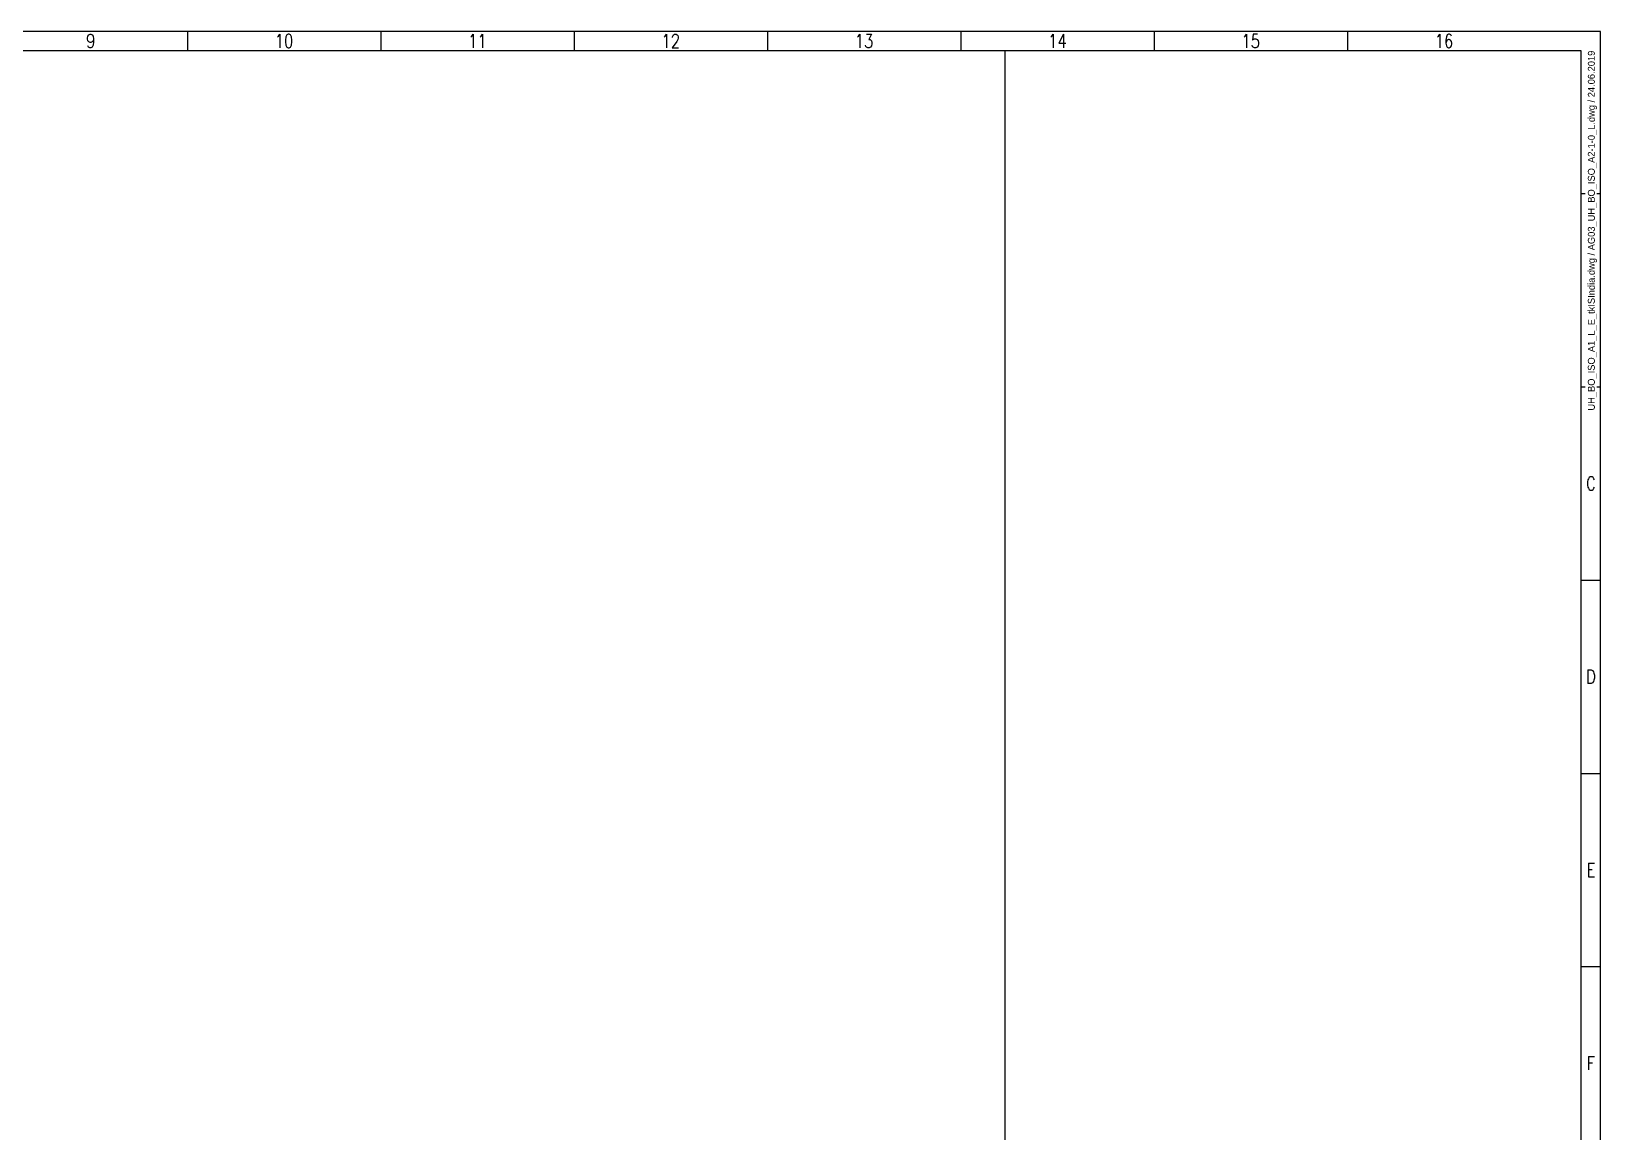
# Model space of a CAD drawing. Header units: inches. Extents: x 0 to 4002, y 0 to 2847.
# Drawn here: x 2024 to 4002, y 1459 to 2847 of the extents above; entities that cross this region are included whole.
import ezdxf
from ezdxf.enums import TextEntityAlignment as Align

# ---------------------------------------------------------------- set-up
doc = ezdxf.new("R2010")
doc.units = ezdxf.units.IN
doc.header["$MEASUREMENT"] = 0
doc.styles.add('ROMANS', font='romans.shx', dxfattribs={"width": 0.85})
doc.styles.add('TKTypeRegular', font='')
doc.styles.get('TKTypeRegular').set_extended_font_data('TKTypeRegular')

# ---------------------------------------------------------------- blocks, each defined once
blk = doc.blocks.new('Temp11')
for p, q in [((101660, 72313), (0, 72313)), ((56402, 72313), (56402, 71694)), ((62593, 72313), (62593, 71694)), ((68784, 72313), (68784, 71694)), ((74976, 72313), (74976, 71694)), ((81167, 72313), (81167, 71694)), ((87358, 72313), (87358, 71694)), ((93549, 72313), (93549, 71694)), ((101660, 0), (101660, 72313)), ((101041, 71694), (619, 71694)), ((101041, 619), (101041, 71694)), ((101041, 67113), (101164, 67113)), ((101536, 67113), (101660, 67113)), ((101041, 60921), (101164, 60921)), ((101536, 60921), (101660, 60921)), ((101041, 54730), (101660, 54730)), ((101041, 48539), (101660, 48539)), ((101041, 42348), (101660, 42348))]:
    blk.add_line(p, q)
at = {"linetype": 'Continuous'}
blk.add_line((82591, 619), (82591, 71694), dxfattribs=at)
at = {"style": 'ROMANS', "width": 0.8}
for s, height, p in [('9', 433, (53306, 72004)), ('10', 433.4, (59498, 72004)), ('11', 433.4, (65689, 72004)), ('12', 433.4, (71880, 72004)), ('13', 433.4, (78071, 72004)), ('14', 433.4, (84262, 72004)), ('15', 433.4, (90454, 72004)), ('16', 433.4, (96645, 72004)), ('C', 433, (101350, 57826)), ('D', 433, (101350, 51635)), ('E', 433, (101350, 45443)), ('F', 433, (101350, 39252))]:
    blk.add_text(s, height=height, dxfattribs=at).set_placement(p, align=Align.MIDDLE_CENTER)
at = {"style": 'TKTypeRegular'}
blk.add_text('UH_BO_ISO_A1_L_E_tkISIndia.dwg / AG03_UH_BO_ISO_A2-1-0_L.dwg / 24.06.2019', height=222.88, rotation=90, dxfattribs=at).set_placement((101474, 71694), align=Align.RIGHT)

msp = doc.modelspace()

# ---------------------------------------------------------------- block references
at = {"xscale": 0.03937007874015748, "yscale": 0.03937007874015748, "zscale": 0.03937007874015748}
msp.add_blockref('Temp11', (0, 0), dxfattribs=at)

doc.saveas('drawing.dxf')
